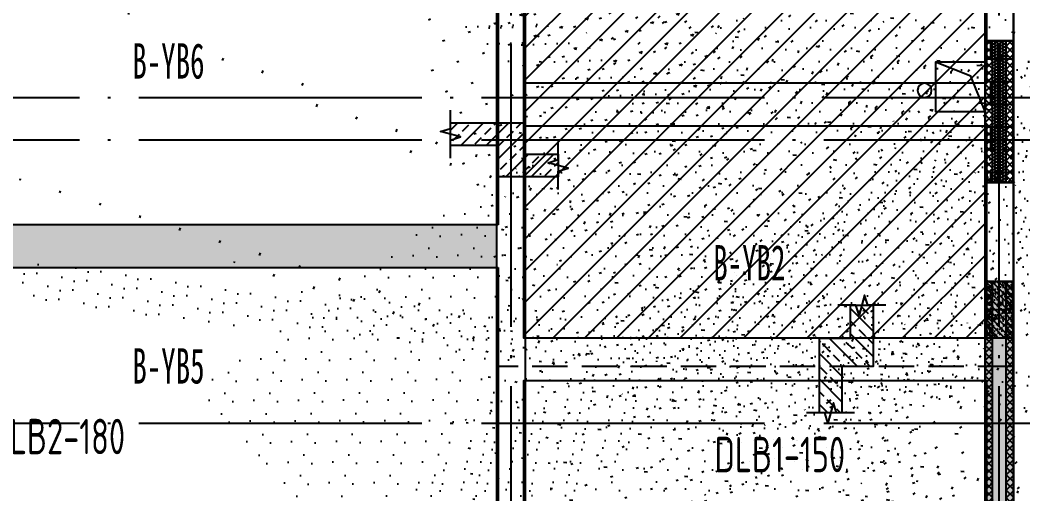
# Model space of a CAD drawing. Extents: x -3200781797 to -8106663, y 494714 to 1244925.
# Drawn here: x -8135821 to -8128733, y 770370 to 773716 of the extents above; entities that cross this region are included whole.
import ezdxf
from ezdxf.enums import TextEntityAlignment as Align
from ezdxf.xclip import XClip

# ---------------------------------------------------------------- set-up
doc = ezdxf.new("R2010")
doc.units = 0
doc.header["$LTSCALE"] = 1000
doc.header["$MEASUREMENT"] = 0
doc.header["$XCLIPFRAME"] = 0
for name, pattern in [('125-墙体$0$CONTINOUS', [0]), ('3#-轴线$0$DOTE', [2.4200000000000004, 2, -0.2, 0.02, -0.2]), ('3#4#5#$0$DASH', [0.35, 0.25, -0.1]), ('3#4#5#模板$0$DASH', [0.35, 0.25, -0.1])]:
    doc.linetypes.add(name, pattern=pattern)
for name, color, linetype in [('125-墙体$0$HATCH', 254, 'Continuous'), ('125-墙体$0$S-SLAB-HOLE', 5, 'Continuous'), ('125-墙体$0$S-WALL', 40, 'Continuous'), ('125-墙体$0$S-WALL-BEAM', 120, 'Continuous'), ('125-墙体$0$S-WALL-COLU', 252, '125-墙体$0$CONTINOUS'), ('125-墙体$0$S-WALL-COLU-HATC', 16, 'Continuous'), ('125-墙体$0$S-WALL-HATC', 253, 'Continuous'), ('3#-轴线$0$A-ANNO-DOTE', 10, '3#-轴线$0$DOTE'), ('3#4#5#$0$PC-SLAB', 6, '3#4#5#$0$DASH'), ('3#4#5#$0$S-ANNO-TEXT', 7, 'Continuous'), ('3#4#5#$0$S-PC-FQ', 4, 'Continuous'), ('3#4#5#$0$S-PC-FQ-WYQ', 4, 'Continuous'), ('3#4#5#$0$S-PC-SLAB', 6, 'Continuous'), ('3#4#5#$0$S-WALL-HATC', 253, 'Continuous'), ('3#4#5#模板$0$S-SLAB-TEXT', 120, 'Continuous'), ('3#4#5#模板$0$南北楼-结构布置-地上 -新修改$0$S-ANNO-THIN', 3, 'Continuous'), ('3#4#5#模板$0$南北楼-结构布置-地上 -新修改$0$S-SLAB-HATC', 200, 'Continuous')]:
    doc.layers.add(name, color=color, linetype=linetype)
doc.styles.add('3#4#5#$0$外部参照 1$0$宋体', font='', dxfattribs={"width": 0.8})
doc.styles.add('3#4#5#模板$0$TSSD_Rein', font='tssdeng.shx', dxfattribs={"width": 0.7, "bigfont": 'hztxt.shx'})
doc.styles.get('3#4#5#$0$外部参照 1$0$宋体').set_extended_font_data('SimSun')

# ---------------------------------------------------------------- blocks, each defined once
blk = doc.blocks.new('3#4#5#模板$0$banhou-1')
at = {"layer": '3#4#5#模板$0$S-SLAB-TEXT', "style": '3#4#5#模板$0$TSSD_Rein', "width": 0.7}
for s, p in [('DLB2-180', (95425.35574374581, 25093.04769474664)), ('DLB1-150', (100549.0542352879, 24965.91876591137))]:
    blk.add_text(s, height=250, dxfattribs=at).set_placement(p, align=Align.BOTTOM_LEFT)
blk = doc.blocks.new('3#4#5#模板$0$A$C4139bdaf')
h = blk.add_hatch()
h.set_pattern_fill('ANSI31', color=251, scale=100)
h.set_pattern_definition([(45, (-7702.687107387464, -122599.998702767), (-112.2532015133644, 112.2532015133644), [])])
h.paths.add_polyline_path([(41799.99894117552, 400.0004981558304), (38549.99894117552, 400.0004981558304), (38549.99894117552, 3600.00049815583), (41799.99894117552, 3600.00049815583)])
at = {"layer": '3#4#5#模板$0$南北楼-结构布置-地上 -新修改$0$S-SLAB-HATC'}
h = blk.add_hatch(dxfattribs=at)
h.set_pattern_fill('ANSI33', color=256, scale=20, angle=-180)
h.set_pattern_definition([(225, (-97140.40961170068, 14928.68641716003), (89.8025612106915, -89.80256121069156), []), (225, (-97230.21221170062, 14928.68641716003), (89.8025612106915, -89.80256121069156), [63.5, -31.75])])
h.paths.add_polyline_path([(38782.82615846198, 1540.000498157271), (38349.99899349036, 1540.00049815794), (38349.99899349042, 1760.00049815794), (38022.82615846203, 1760.000498157984), (38022.82615846203, 1920.000498157984), (38349.99899349117, 1920.000498156835), (38549.99899349117, 1920.000498156907), (38549.99899349117, 1700.000498156907), (38782.82615846203, 1700.000498156922)])
h = blk.add_hatch(dxfattribs=at)
h.set_pattern_fill('ANSI33', color=256, scale=20, angle=-90.00000000000001)
h.set_pattern_definition([(315, (-10484.96389514898, -99104.50567386462), (89.80256121069155, 89.80256121069151), []), (315, (-10484.96389514898, -99194.30827386456), (89.80256121069155, 89.80256121069151), [63.5, -31.75])])
h.paths.add_polyline_path([(41008.82143335836, 632.8276631278568), (41008.82143335772, 200.0004981562379), (40788.82143335772, 200.0004981562961), (40788.82143335766, -127.172336872085), (40628.82143335766, -127.1723368720995), (40628.82143335883, 200.0004981570382), (40628.82143335871, 400.0004981570382), (40848.82143335871, 400.0004981570528), (40848.82143335871, 632.827663127915)])
at = {"linetype": '3#4#5#模板$0$DASH'}
for points in [[(41999.99894117552, 200.0004981558304), (38349.99894117552, 200.0004981558304), (38349.99894117552, 3800.00049815583), (41999.99894117552, 3800.00049815583)], [(41799.99894117552, 400.0004981558304), (38549.99894117552, 400.0004981558304), (38549.99894117552, 3600.00049815583), (41799.99894117552, 3600.00049815583)]]:
    blk.add_lwpolyline(points, close=True, dxfattribs=at)
at = {"layer": '3#4#5#模板$0$南北楼-结构布置-地上 -新修改$0$S-ANNO-THIN'}
for points in [[(38022.82615846168, 1670.400498158007), (38022.82615846209, 1798.400498158007), (38093.22615846217, 1820.80049815774), (37952.4261584623, 1859.20049815817), (38022.82615846244, 1881.600498158019), (38022.82615846285, 2009.600498158019)], [(38782.82615846198, 1450.400498157469), (38782.82615846198, 1578.400498157178), (38853.22615846188, 1600.800498157143), (38712.4261584623, 1639.200498156992), (38782.82615846198, 1661.600498157015), (38782.82615846198, 1789.600498156724)], [(41098.42143335822, 632.8276631278713), (40970.42143335845, 632.8276631278568), (40948.02143335855, 703.2276631277055), (40909.62143335864, 562.4276631281245), (40887.22143335862, 632.8276631278568), (40759.22143335897, 632.8276631278422)], [(40878.42143335764, -127.1723368724342), (40750.42143335764, -127.1723368720413), (40728.02143335791, -56.77233687195985), (40689.62143335748, -197.5723368718318), (40667.22143335763, -127.1723368716921), (40539.22143335763, -127.1723368712992)]]:
    blk.add_lwpolyline(points, dxfattribs=at)
at = {"layer": '3#4#5#模板$0$南北楼-结构布置-地上 -新修改$0$S-SLAB-HATC'}
for points in [[(38782.82615846198, 1540.000498157271), (38349.99899349036, 1540.00049815794), (38349.99899349042, 1760.00049815794), (38022.82615846203, 1760.000498157984), (38022.82615846203, 1920.000498157984), (38349.99899349117, 1920.000498156835), (38549.99899349117, 1920.000498156907), (38549.99899349117, 1700.000498156907), (38782.82615846203, 1700.000498156922)], [(41008.82143335836, 632.8276631278568), (41008.82143335772, 200.0004981562379), (40788.82143335772, 200.0004981562961), (40788.82143335766, -127.172336872085), (40628.82143335766, -127.1723368720995), (40628.82143335883, 200.0004981570382), (40628.82143335871, 400.0004981570382), (40848.82143335871, 400.0004981570528), (40848.82143335871, 632.827663127915)]]:
    blk.add_lwpolyline(points, close=True, dxfattribs=at)
blk = doc.blocks.new('3#4#5#$0$B-YWQ7')
at = {"layer": '3#4#5#$0$S-PC-FQ'}
h = blk.add_hatch(dxfattribs=at)
h.set_pattern_fill('HONEY', color=6, scale=100, angle=-2.544443745170813e-14)
h.set_pattern_definition([(0, (-2908947.836587525, 574047.3616422934), (18.75, 10.82531749999999), [12.5, -25]), (120, (-2908947.836587525, 574047.3616422934), (-18.74999995903224, 10.82531757095824), [12.5, -25]), (59.99999999999997, (-2908947.836587525, 574047.3616422934), (4.096776380386083e-08, 21.65063507095823), [-25, 12.5])])
h.paths.add_polyline_path([(-147955.7622673716, 325388.3941554159), (-147855.7622673716, 325388.3941554159), (-147856.0000686354, 324388.3916527278), (-147956.0000686354, 324388.3916527278)])
at = {"layer": '3#4#5#$0$S-PC-FQ-WYQ'}
h = blk.add_hatch(dxfattribs=at)
h.set_pattern_fill('ANSI37', color=256, scale=12, angle=90)
h.set_pattern_definition([(135, (-1009808.171872631, 839489.7956301924), (-26.94076836320746, -26.94076836320745), []), (225, (-1009808.171872631, 839489.7956301924), (26.94076836320745, -26.94076836320746), [])])
h.paths.add_polyline_path([(-148006.0001016357, 326088.3916909423), (-147956.0001016357, 326088.3916909423), (-147955.7619014881, 326488.3791328523), (-148005.7619014881, 326488.3791328523)])
h = blk.add_hatch(dxfattribs=at)
h.set_pattern_fill('ANSI37', color=256, scale=12, angle=90)
h.set_pattern_definition([(135, (-1009658.171875408, 839489.7956301998), (-26.94076836320746, -26.94076836320745), []), (225, (-1009658.171875408, 839489.7956301998), (26.94076836320745, -26.94076836320746), [])])
h.paths.add_polyline_path([(-147856.0001044129, 326088.3916909498), (-147806.0001044129, 326088.3916909498), (-147805.7619042653, 326488.3791328599), (-147855.7619042653, 326488.3791328599)])
h = blk.add_hatch(dxfattribs=at)
h.set_pattern_fill('ANSI37', color=256, scale=12, angle=90)
h.set_pattern_definition([(135, (-1009808.172235738, 838539.797751571), (-26.94076836320746, -26.94076836320745), []), (225, (-1009808.172235738, 838539.797751571), (26.94076836320745, -26.94076836320746), [])])
h.paths.add_polyline_path([(-148005.7625431432, 324388.3916527204), (-147955.7625431432, 324388.3916527204), (-147955.7622645944, 325388.394299761), (-148005.7622645944, 325388.394299761)])
h = blk.add_hatch(dxfattribs=at)
h.set_pattern_fill('ANSI37', color=256, scale=12, angle=90)
h.set_pattern_definition([(135, (-1009658.172238515, 838539.7977515785), (-26.94076836320746, -26.94076836320745), []), (225, (-1009658.172238515, 838539.7977515785), (26.94076836320745, -26.94076836320746), [])])
h.paths.add_polyline_path([(-147855.7625459204, 324388.3916527278), (-147805.7625459204, 324388.3916527278), (-147805.7622673716, 325388.3942997685), (-147855.7622673716, 325388.3942997685)])
h = blk.add_hatch(dxfattribs=at)
h.set_pattern_fill('ANSI37', color=256, scale=12, angle=90)
h.set_pattern_definition([(135, (-1009808.039230553, 836589.8057067818), (-26.94076836320746, -26.94076836320745), []), (225, (-1009808.039230553, 836589.8057067818), (26.94076836320745, -26.94076836320746), [])])
h.paths.add_polyline_path([(-148005.867459557, 322088.3887220017), (-147955.867459557, 322088.3887220017), (-147955.6292594094, 323688.389188317), (-148005.6292594094, 323688.389188317)])
h = blk.add_hatch(dxfattribs=at)
h.set_pattern_fill('ANSI37', color=256, scale=12, angle=90)
h.set_pattern_definition([(135, (-1009658.039233329, 836589.8057067895), (-26.94076836320746, -26.94076836320745), []), (225, (-1009658.039233329, 836589.8057067895), (26.94076836320745, -26.94076836320746), [])])
h.paths.add_polyline_path([(-147855.8674623342, 322088.3887220092), (-147805.8674623342, 322088.3887220092), (-147805.6292621866, 323688.3891883246), (-147855.6292621866, 323688.3891883246)])
at = {"layer": '3#4#5#$0$S-PC-FQ', "color": 6}
blk.add_lwpolyline([(-147955.7622673716, 325388.3942997685), (-147855.7622673716, 325388.3942997685), (-147855.8818458347, 324388.3942319356), (-147955.8818458347, 324388.3942319356)], close=True, dxfattribs=at)
at = {"layer": '3#4#5#$0$S-PC-FQ-WYQ'}
for points in [[(-148006.0001016357, 326088.3916909423), (-147956.0001016357, 326088.3916909423), (-147955.7619014881, 326488.3791328523), (-148005.7619014881, 326488.3791328523)], [(-148005.761901774, 326488.3791328523), (-147805.7619014303, 326488.3791328523), (-147806.000101578, 326088.3916909498), (-148006.0001019216, 326088.3916909498)], [(-147856.0001044129, 326088.3916909498), (-147806.0001044129, 326088.3916909498), (-147805.7619042653, 326488.3791328599), (-147855.7619042653, 326488.3791328599)], [(-148006.0001019216, 326088.3942319356), (-147805.7620599908, 326088.3942319356), (-147805.7620599908, 325388.3941554159), (-148006.0001019216, 325388.3941554159)], [(-148005.7625431432, 324388.3916527204), (-147955.7625431432, 324388.3916527204), (-147955.7622645944, 325388.394299761), (-148005.7622645944, 325388.394299761)], [(-148005.7622648804, 325388.394299761), (-147805.7622645367, 325388.394299761), (-147805.7625430855, 324388.3916527278), (-148005.7625434292, 324388.3916527278)], [(-147855.7625459204, 324388.3916527278), (-147805.7625459204, 324388.3916527278), (-147805.7622673716, 325388.3942997685), (-147855.7622673716, 325388.3942997685)], [(-148006.0008668001, 324388.3942319356), (-147805.7628248692, 324388.3942319356), (-147805.6416000514, 323688.3942319356), (-148005.8796419823, 323688.3942319356)], [(-148005.867459557, 322088.3887220017), (-147955.867459557, 322088.3887220017), (-147955.6292594094, 323688.389188317), (-148005.6292594094, 323688.389188317)], [(-148005.6292596953, 323688.389188317), (-147805.6292593516, 323688.389188317), (-147805.8674594993, 322088.3887220092), (-148005.8674598429, 322088.3887220092)], [(-147855.8674623342, 322088.3887220092), (-147805.8674623342, 322088.3887220092), (-147805.6292621866, 323688.3891883246), (-147855.6292621866, 323688.3891883246)]]:
    blk.add_lwpolyline(points, close=True, dxfattribs=at)
blk = doc.blocks.new('3#4#5#$0$A$C53EF3948')
at = {"layer": '3#4#5#$0$S-PC-FQ-WYQ', "xscale": -1}
blk.add_blockref('3#4#5#$0$B-YWQ7', (-106006.2492719445, -329888.5223600089), dxfattribs=at)
blk = doc.blocks.new('3#4#5#$0$ban111')
at = {"layer": '3#4#5#$0$S-WALL-HATC', "ltscale": 100}
h = blk.add_hatch(dxfattribs=at)
h.set_pattern_fill('AR-CONC', color=256, scale=25, angle=-270.0000000000001, style=0)
h.set_pattern_definition([(139.9999999999999, (-37341041949.50107, -2020433459.266459), (15.6880337456489, 179.3150456501884), [18.75, -206.25]), (84.99999999999994, (-37341041949.50107, -2020433459.266459), (-188.048033425003, -34.68783340324987), [15, -165]), (190.4513999999999, (-37341041948.19373, -2020433444.323539), (-172.3598855152383, 144.6273454285055), [15.93504749999984, -175.2855279999974]), (136.1841999999999, (-37341041999.50107, -2020433459.266459), (41.37975358225471, 266.8102621564111), [28.125, -309.375]), (186.6356, (-37341041996.05274, -2020433437.032273), (-243.5294677251103, 233.665676387176), [23.902572, -262.92825]), (81.18419999999995, (-37341041999.50107, -2020433459.266459), (-243.529650231331, 233.665486283407), [22.5, -247.5]), (111, (-37341041987.00107, -2020433434.266459), (100.6547226663348, 149.2267630296154), [18.75, -206.25]), (55.99999999999998, (-37341041987.00107, -2020433434.266459), (-181.2875112617132, 60.82883298039556), [15, -165]), (161.4514, (-37341041978.61317, -2020433421.830901), (-80.63262417748795, 210.0556571453725), [15.9350475, -175.285528]), (127.5, (-37341041949.50107, -2020433459.266459), (-83.22346345782788, 3.039963829322726), [0, -162.9999999999974, 0, -167.4999999999974, 0, -165.6249999999974]), (97.49999999999993, (-37341041949.50107, -2020433459.266459), (-98.60292797059002, 65.76738436053722), [0, -95.5, 0, -159.25, 0, -63.125]), (57.49999999999993, (-37341041949.50107, -2020433515.016459), (5.638717933595033, 133.4556090431022), [0, -62.5, 0, -195, 0, -258.75]), (47.49999999999995, (-37341041949.50107, -2020433540.016459), (-25.02624558307933, 145.7965423355966), [0, -81.25, 0, -129.5, 0, -183.75])])
h.paths.add_polyline_path([(-231732.0007770516, 408074.9993999199), (-231732.0007770516, 408374.9993999199), (-228482.0009142609, 408374.99939992), (-228482.0009142608, 408074.99939992)])
h = blk.add_hatch(dxfattribs=at)
h.set_pattern_fill('AR-CONC', color=256, scale=25, angle=-270.0000000000001, style=0)
h.set_pattern_definition([(139.9999999999999, (-37341047970.11734, -2020434559.27922), (15.6880337456489, 179.3150456501884), [18.75, -206.25]), (84.99999999999994, (-37341047970.11734, -2020434559.27922), (-188.048033425003, -34.68783340324987), [15, -165]), (190.4513999999999, (-37341047968.81001, -2020434544.3363), (-172.3598855152383, 144.6273454285055), [15.93504749999986, -175.2855279999978]), (136.1841999999999, (-37341048020.11734, -2020434559.27922), (41.37975358225471, 266.8102621564111), [28.125, -309.375]), (186.6356, (-37341048016.66901, -2020434537.045033), (-243.5294677251103, 233.665676387176), [23.902572, -262.92825]), (81.18419999999995, (-37341048020.11734, -2020434559.27922), (-243.529650231331, 233.665486283407), [22.5, -247.5]), (111, (-37341048007.61734, -2020434534.27922), (100.6547226663348, 149.2267630296154), [18.75, -206.25]), (55.99999999999998, (-37341048007.61734, -2020434534.27922), (-181.2875112617132, 60.82883298039556), [15, -165]), (161.4514, (-37341047999.22944, -2020434521.843661), (-80.63262417748795, 210.0556571453725), [15.9350475, -175.285528]), (127.5, (-37341047970.11734, -2020434559.27922), (-83.22346345782788, 3.039963829322726), [0, -162.9999999999978, 0, -167.4999999999978, 0, -165.6249999999978]), (97.49999999999993, (-37341047970.11734, -2020434559.27922), (-98.60292797059002, 65.76738436053722), [0, -95.5, 0, -159.25, 0, -63.125]), (57.49999999999993, (-37341047970.11734, -2020434615.02922), (5.638717933595033, 133.4556090431022), [0, -62.5, 0, -195, 0, -258.75]), (47.49999999999995, (-37341047970.11734, -2020434640.02922), (-25.02624558307933, 145.7965423355966), [0, -81.25, 0, -129.5, 0, -183.75])])
h.paths.add_polyline_path([(-228282.0000004165, 407074.9996759502), (-228282.0000004165, 407374.9996759502), (-222682.0001376258, 407374.9996759502), (-222682.0001376258, 407074.9996759502)])
h = blk.add_hatch(dxfattribs=at)
h.set_pattern_fill('AR-CONC', color=256, scale=25, angle=-270.0000000000001, style=0)
h.set_pattern_definition([(139.9999999999999, (-37341041949.50085, -2020435259.266088), (15.6880337456489, 179.3150456501884), [18.75, -206.25]), (84.99999999999994, (-37341041949.50085, -2020435259.266088), (-188.048033425003, -34.68783340324987), [15, -165]), (190.4513999999999, (-37341041948.19351, -2020435244.323169), (-172.3598855152383, 144.6273454285055), [15.93504749999985, -175.2855279999976]), (136.1841999999999, (-37341041999.50085, -2020435259.266088), (41.37975358225471, 266.8102621564111), [28.125, -309.375]), (186.6356, (-37341041996.05252, -2020435237.031902), (-243.5294677251103, 233.665676387176), [23.902572, -262.92825]), (81.18419999999995, (-37341041999.50085, -2020435259.266088), (-243.529650231331, 233.665486283407), [22.5, -247.5]), (111, (-37341041987.00085, -2020435234.266088), (100.6547226663348, 149.2267630296154), [18.75, -206.25]), (55.99999999999998, (-37341041987.00085, -2020435234.266088), (-181.2875112617132, 60.82883298039556), [15, -165]), (161.4514, (-37341041978.61295, -2020435221.83053), (-80.63262417748795, 210.0556571453725), [15.9350475, -175.285528]), (127.5, (-37341041949.50085, -2020435259.266088), (-83.22346345782788, 3.039963829322726), [0, -162.9999999999976, 0, -167.4999999999976, 0, -165.6249999999976]), (97.49999999999993, (-37341041949.50085, -2020435259.266088), (-98.60292797059002, 65.76738436053722), [0, -95.5, 0, -159.25, 0, -63.125]), (57.49999999999993, (-37341041949.50085, -2020435315.016088), (5.638717933595033, 133.4556090431022), [0, -62.5, 0, -195, 0, -258.75]), (47.49999999999995, (-37341041949.50085, -2020435340.016088), (-25.02624558307933, 145.7965423355966), [0, -81.25, 0, -129.5, 0, -183.75])])
h.paths.add_polyline_path([(-231732.0009944941, 406274.999770995), (-231732.0009944941, 406574.999770995), (-228482.0011317034, 406574.999770995), (-228482.0011317034, 406274.999770995)])
at = {"layer": '3#4#5#$0$S-PC-SLAB'}
for points in [[(-231742.0009944941, 408375.0000233312), (-228481.762625733, 408374.9990105955), (-228471.762625733, 408374.9990105955), (-228471.7626257332, 407975.9280014599), (-228471.7626257332, 407975.9274881768), (-228471.7626257332, 409775.0000233313), (-231742.0009944942, 409775.0000233312), (-231742.0009944941, 408375.0000233312)], [(-228292.0000004165, 407074.9996759502), (-228292.0000004165, 404774.999505111), (-221472.0000000006, 404774.999505111), (-221472.0000000006, 405874.999505111), (-222672.0009932823, 405874.9613272593), (-222672.0000004176, 407074.9996759502), (-228292.0000004165, 407074.9996759502)]]:
    blk.add_lwpolyline(points, dxfattribs=at)
for points in [[(-228292.0000004165, 407374.9996759502), (-222672.0000004176, 407374.9996759502), (-222672.0000004176, 409774.9996759502), (-228292.0000004165, 409774.9996759502)], [(-231742.0009944941, 406574.999770995), (-228472.0009944952, 406574.999770995), (-228472.0007770527, 408074.99939992), (-231742.0007770516, 408074.9993999199)], [(-231742.0009944941, 402074.999770995), (-228472.0009944952, 402074.999770995), (-228472.0009944952, 406274.999770995), (-231742.0009944941, 406274.999770995)]]:
    blk.add_lwpolyline(points, close=True, dxfattribs=at)
at = {"layer": '3#4#5#$0$S-WALL-HATC', "ltscale": 100}
for points in [[(-231732.0007770516, 408074.9993999199), (-231732.0007770516, 408374.9993999199), (-228482.0009142609, 408374.99939992), (-228482.0009142608, 408074.99939992)], [(-228282.0000004165, 407074.9996759502), (-228282.0000004165, 407374.9996759502), (-222682.0001376258, 407374.9996759502), (-222682.0001376258, 407074.9996759502)], [(-231732.0009944941, 406274.999770995), (-231732.0009944941, 406574.999770995), (-228482.0011317034, 406574.999770995), (-228482.0011317034, 406274.999770995)]]:
    blk.add_lwpolyline(points, close=True, dxfattribs=at)
blk = doc.blocks.new('3#4#5#$0$5#')
at = {"layer": '3#4#5#$0$S-ANNO-TEXT', "xscale": -1}
blk.add_blockref('3#4#5#$0$ban111', (-43035.68741598609, -247400.0000532265), dxfattribs=at)
at = {"layer": '3#4#5#$0$PC-SLAB', "linetype": 'ByBlock', "style": '3#4#5#$0$外部参照 1$0$宋体', "width": 0.6}
for s, p in [('B-YB6', (182925.2985424202, 161131.2348421328)), ('B-YB2', (187030.9535744237, 159707.4996487068)), ('B-YB5', (182925.2985420031, 158977.3336956237))]:
    blk.add_text(s, height=250, dxfattribs=at).set_placement(p, align=Align.MIDDLE)
blk = doc.blocks.new('125-墙体')
at = {"layer": '125-墙体$0$HATCH'}
h = blk.add_hatch(dxfattribs=at)
h.set_pattern_fill('BRICK1', color=256, scale=20, style=0)
h.set_pattern_definition([(0, (0, 0), (0, 160), []), (90, (0, 0), (-160, 160), [160, -160])])
h.paths.add_polyline_path([(99.98422405263409, -5400), (-100.0001143401884, -5400), (-100.0001143401884, -4400), (99.98422405263409, -4400)])
at = {"layer": '125-墙体$0$S-WALL-COLU-HATC'}
h = blk.add_hatch(dxfattribs=at)
h.set_pattern_fill('AR-CONC', color=256, scale=10)
h.set_pattern_definition([(49.99999999999999, (12337.07545070033, -243757.8336407725), (71.72601826007535, -6.275213498259511), [7.5, -82.5]), (355, (12337.07545070033, -243757.8336407725), (-13.8751333613, 75.21921337000119), [6, -66]), (100.4514, (12343.05261870033, -243758.3565747725), (57.85093817140216, 68.94395420609536), [6.374018999999983, -70.11421119999972]), (46.18420000000002, (12337.07545070033, -243737.8336407725), (106.7241048625644, -16.55190143290181), [11.24999999999992, -123.7499999999994]), (96.6356, (12345.96912520032, -243739.2129714725), (93.46627055487033, 97.41178709004417), [9.561028799999999, -105.1713]), (351.1842, (12337.07545070033, -243737.8336407725), (93.46619451336272, 97.41186009253246), [9, -99]), (21, (12347.07545070033, -243742.8336407725), (59.69070521184616, -40.26188906653388), [7.5, -82.5]), (326.0000000000001, (12347.07545070033, -243742.8336407725), (24.33153319215817, 72.5150045046853), [6, -66]), (71.4514, (12352.04967400033, -243746.1888013725), (84.02226285814899, 32.25304967099524), [6.374019000000001, -70.1142112]), (37.50000000000001, (12337.07545070033, -243757.8336407725), (1.215985531729067, 33.28938538313115), [0, -65.19999999999999, 0, -67, 0, -66.25]), (7.499999999999999, (12337.07545070033, -243757.8336407725), (26.30695374421486, 39.44117118823603), [0, -38.2, 0, -63.7, 0, -25.25]), (327.5, (12314.77545070033, -243757.8336407725), (53.3822436172409, -2.255487173437976), [0, -25, 0, -78, 0, -103.5]), (317.5, (12304.77545070033, -243757.8336407725), (58.31861693423862, 10.01049823323177), [0, -32.5, 0, -51.8, 0, -73.5])])
h.paths.add_polyline_path([(99.99980398823391, -6100), (-100.0001960117661, -6100), (-100.0001960117661, -6500), (99.99980398823391, -6500)])
h = blk.add_hatch(dxfattribs=at)
h.set_pattern_fill('ANSI31', color=256, scale=250, style=0)
h.set_pattern_definition([(45, (12337.07545070033, -243757.8336407725), (-22.09708691207961, 22.09708691207961), [])])
h.paths.add_polyline_path([(-100.0001960117661, -6500), (99.99980398823391, -6500), (99.99980398823391, -6100), (-100.0001960117661, -6100)])
at = {"layer": '125-墙体$0$S-WALL-HATC'}
blk.add_hatch(color=256, dxfattribs=at).paths.add_polyline_path([(99.99969876371321, -6100), (-100.0003012362868, -6100), (-100, -11200), (100, -11200)])
at = {"layer": '125-墙体$0$S-SLAB-HOLE'}
blk.add_lwpolyline([(99.9999309190598, -4550.000000000058), (449.9999309190598, -4550.000000000058), (449.9999309190598, -4900.000000000058), (99.9999309190598, -4900.000000000058)], close=True, dxfattribs=at)
blk.add_lwpolyline([(99.9999309190598, -4900.000000000058), (199.9999309190598, -4650.000000000058), (450.0000690809367, -4550.000000000058)], dxfattribs=at)
blk.add_circle((527.8844533361544, -4750.000000000058), 50, dxfattribs=at)
at = {"layer": '125-墙体$0$S-WALL'}
for p, q in [((-99.99981936173258, -6100), (-100, -11200)), ((100.0001800107789, -6100), (100, -11000))]:
    blk.add_line(p, q, dxfattribs=at)
blk.add_lwpolyline([(99.98422405263409, -5400), (-100.0001143401884, -5400), (-100.0001143401884, -4400), (99.98422405263409, -4400)], close=True, dxfattribs=at)
blk.add_lwpolyline([(100.0001800107789, -6100), (-100.000196011737, -6100)], dxfattribs=at)
at = {"layer": '125-墙体$0$S-WALL-BEAM'}
for points in [[(3550.000994495931, -3299.999771365838), (3350.000602472515, -3299.999771365838), (3350, -7800), (3550.000392023416, -7800)], [(100.0003920234158, -3700), (-100, -3700), (-100.0003920235031, -6100), (99.9999999999709, -6100)]]:
    blk.add_lwpolyline(points, close=True, dxfattribs=at)
at = {"layer": '125-墙体$0$S-WALL-COLU', "lineweight": -2}
blk.add_lwpolyline([(99.99980398823391, -6100), (-100.0001960117661, -6100), (-100.0001960117661, -6500), (99.99980398823391, -6500)], close=True, dxfattribs=at)
at = {"layer": '125-墙体$0$S-WALL-HATC'}
blk.add_line((-100.000392023474, -6300), (99.99960797652602, -6300), dxfattribs=at)
blk = doc.blocks.new('3#-轴线')
at = {"layer": '3#-轴线$0$A-ANNO-DOTE'}
for points in [[(41800, -16100), (41800, 5500)], [(38350, -16100), (38350, -3200)], [(-3000, -4800), (44800, -4800)], [(-3000, -5100), (44800, -5100)], [(-3000, -7100), (44800, -7100)]]:
    blk.add_lwpolyline(points, dxfattribs=at)

msp = doc.modelspace()

# ---------------------------------------------------------------- block references
msp.add_blockref('3#-轴线', (-8170700.435511587, 777969.5156374373))
at = {"xscale": -1, "rotation": 3.622788229407092e-06}
msp.add_blockref('125-墙体', (-8128900.436219759, 777969.5169589355), dxfattribs=at)
at = {"layer": '3#4#5#$0$S-ANNO-TEXT'}
msp.add_blockref('3#4#5#$0$A$C53EF3948', (-8170800.443592959, 778069.6588823925), dxfattribs=at)
at = {"layer": '3#4#5#$0$S-PC-SLAB'}
msp.add_blockref('3#4#5#$0$5#', (-8317697.236654709, 612294.6588975796), dxfattribs=at)
at = {"layer": '3#4#5#模板$0$S-SLAB-TEXT'}
ref = msp.add_blockref('3#4#5#模板$0$banhou-1', (-8231461.364611737, 745482.0439628018), dxfattribs=at)
XClip(ref).set_block_clipping_path([(81660.923798101, 21287.473002456358), (102660.923798101, 35476.85255221626)])
msp.add_blockref('3#4#5#模板$0$A$C4139bdaf', (-8170800.681811423, 771069.6454909678), dxfattribs=at)

doc.saveas('drawing.dxf')
